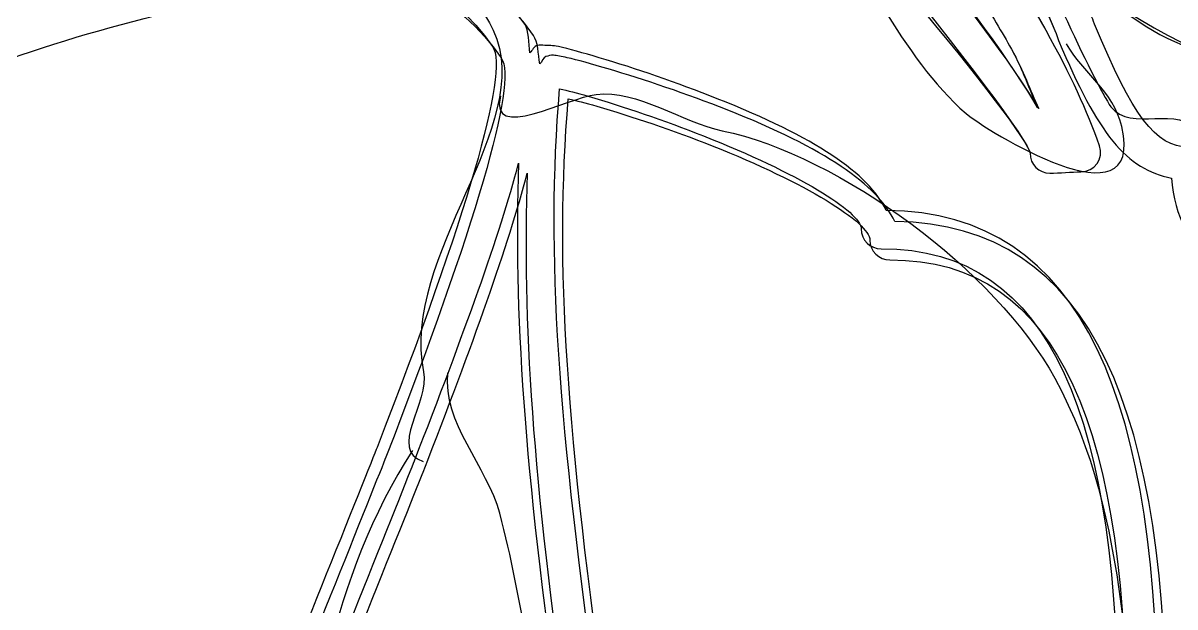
# Model space of a CAD drawing. Extents: x 25 to 279, y 7 to 272.
# Drawn here: x 86.11 to 93.78, y 72.85 to 76.75 of the extents above; entities that cross this region are included whole.
import ezdxf

# ---------------------------------------------------------------- set-up
doc = ezdxf.new("R2010")
doc.units = 0
doc.layers.get('0').update_dxf_attribs({"linetype": 'CONTINUOUS'})

msp = doc.modelspace()

# ---------------------------------------------------------------- linework, layer by layer
at = {"color": 7}
for points in [[(89.412762, 75.811327)], [(89.470442, 75.745181)]]:
    msp.add_lwpolyline(points, close=True, dxfattribs=at)
for points in [[(91.479687, 79.25091), (92.358633, 77.725323), (92.907644, 77.056721), (93.918881, 76.572004)], [(90.479298, 78.779687), (90.946817, 78.329896), (92.818215, 76.020083), (92.819008, 75.877473)], [(92.876952, 76.175129), (92.567125, 76.720435), (91.266433, 78.284388), (90.760285, 78.771485)], [(92.86875, 76.183596), (92.574004, 76.708265), (91.471485, 78.080923), (90.876173, 78.713542)], [(89.454037, 76.737369), (88.22399, 78.510871), (84.05204, 77.415496), (83.897787, 75.439323)], [(89.511717, 76.663021), (88.281669, 78.436788), (84.108396, 77.341942), (83.955467, 75.364975)], [(90.785156, 78.34974), (91.400842, 77.702833), (92.818215, 76.007119), (92.819008, 75.877473)], [(84.1375, 75.3237), (84.126123, 77.107521), (88.127946, 78.190725), (89.238931, 76.588673)], [(84.195444, 75.249088), (84.184067, 77.033173), (88.185625, 78.116113), (89.296875, 76.514325)], [(91.370944, 77.621077), (91.692942, 77.156998), (91.959377, 76.520146), (92.392765, 76.143115)], [(92.926694, 76.696094), (92.870073, 76.799546), (92.546223, 77.366548), (92.405729, 77.622135)], [(92.4306, 77.448569), (92.616867, 77.449627), (92.751804, 77.254629), (92.984638, 76.696094)], [(92.926694, 76.696094), (92.885419, 76.771765), (92.703915, 77.094821), (92.546223, 77.374221)], [(92.546223, 77.374221), (92.67825, 77.299873), (92.804456, 77.128688), (92.984638, 76.696094)], [(92.837529, 77.33956), (92.80525, 77.305165), (93.250544, 76.333085), (93.358494, 76.187829)], [(87.764673, 76.958825), (88.196208, 77.035554), (88.998954, 77.239548), (89.243694, 76.698475)], [(93.07539, 77.134244), (93.443425, 76.804573), (93.650594, 76.65429), (93.935285, 76.563802)], [(92.463673, 76.968879), (92.565802, 76.791873), (92.632477, 76.686833), (92.695183, 76.572004)], [(92.463673, 76.968879), (92.565802, 76.791873), (92.632477, 76.686833), (92.695183, 76.572004)], [(83.207225, 74.979212), (84.532523, 76.029079), (86.10944, 76.664344), (87.764673, 76.958825)], [(89.48711, 76.547133), (89.477585, 76.612485), (89.481554, 76.697681), (89.454037, 76.737369)], [(93.249221, 76.737369), (93.235727, 76.769383), (93.237579, 76.7715), (93.22435, 76.803515)], [(93.249221, 76.737369), (93.235727, 76.769383), (93.237579, 76.7715), (93.22435, 76.803515)], [(93.877342, 75.919013), (93.651917, 75.917425), (93.501104, 76.132267), (93.249221, 76.737369)], [(93.877342, 75.919013), (93.651917, 75.917425), (93.501104, 76.132267), (93.249221, 76.737369)], [(89.243694, 76.698475), (89.533148, 76.058712), (88.618219, 75.194319), (88.779879, 74.421735)], [(89.553256, 76.472785), (89.543996, 76.540519), (89.540292, 76.62201), (89.511717, 76.663021)], [(93.282029, 75.927215), (93.201067, 76.159519), (93.08809, 76.40029), (92.926694, 76.696094)], [(93.282029, 75.927215), (93.201067, 76.159519), (93.08809, 76.40029), (92.926694, 76.696094)], [(92.984638, 76.696094), (92.997867, 76.664079), (92.996015, 76.662227), (93.009244, 76.629948)], [(92.984638, 76.696094), (92.997867, 76.664079), (92.996015, 76.662227), (93.009244, 76.629948)], [(89.238931, 76.588673), (89.351644, 76.426219), (89.060867, 75.437735), (88.470052, 73.917969)], [(89.536587, 76.596875), (89.513833, 76.592113), (89.505367, 76.561156), (89.48711, 76.547133)], [(89.586329, 76.596875), (89.567279, 76.597933), (89.554579, 76.600579), (89.536587, 76.596875)], [(89.677346, 76.588673), (89.64004, 76.596081), (89.610671, 76.595288), (89.586329, 76.596875)], [(89.950131, 76.514325), (89.841387, 76.546075), (89.74455, 76.574915), (89.677346, 76.588673)], [(93.009244, 76.629948), (93.270652, 76.002621), (93.462475, 75.771375), (93.761719, 75.712108)], [(93.009244, 76.629948), (93.270652, 76.002621), (93.462475, 75.771375), (93.761719, 75.712108)], [(93.429931, 76.055802), (93.37331, 76.29816), (93.168523, 76.412725), (93.06269, 76.607987)], [(89.296875, 76.514325), (89.409323, 76.351871), (89.118546, 75.37159), (88.527996, 73.851823)], [(89.594531, 76.522527), (89.573629, 76.518294), (89.570719, 76.484956), (89.553256, 76.472785)], [(89.644008, 76.530729), (89.624958, 76.531788), (89.612523, 76.526231), (89.594531, 76.522527)], [(89.735025, 76.514325), (89.697983, 76.521733), (89.66835, 76.529142), (89.644008, 76.530729)], [(90.008075, 76.439713), (89.899331, 76.471727), (89.802494, 76.500302), (89.735025, 76.514325)], [(90.735679, 76.241275), (90.467921, 76.347108), (90.187198, 76.44474), (89.950131, 76.514325)], [(92.695183, 76.572004), (92.778792, 76.41881), (92.818215, 76.303717), (92.876952, 76.175129)], [(92.695183, 76.572004), (92.776675, 76.422779), (92.810806, 76.309273), (92.86875, 76.183596)], [(90.801825, 76.166927), (90.534067, 76.27276), (90.245142, 76.370392), (90.008075, 76.439713)], [(89.950131, 72.132031), (89.6747, 74.08889), (89.593208, 75.198288), (89.685548, 76.307421)], [(89.685548, 76.307421), (89.739787, 76.294721), (89.797467, 76.280698), (89.875783, 76.257944)], [(89.929758, 76.270379), (90.200956, 76.302129), (90.499935, 76.083848), (90.767958, 76.028285)], [(89.292377, 76.259267), (89.210885, 75.948646), (89.737671, 76.24789), (89.929758, 76.270379)], [(90.008075, 72.057683), (89.732115, 74.01904), (89.650094, 75.129496), (89.743492, 76.241275)], [(89.743492, 76.241275), (89.797731, 76.228575), (89.855146, 76.214552), (89.933463, 76.191798)], [(89.875783, 76.257944), (90.105177, 76.19074), (90.384577, 76.096283), (90.644662, 75.99336)], [(91.860158, 75.497267), (91.747975, 75.742006), (91.385496, 75.9841), (90.735679, 76.241275)], [(93.358494, 76.187829), (93.490785, 76.008971), (93.808021, 76.214288), (93.948515, 76.012146)], [(89.933463, 76.191798), (90.162856, 76.124594), (90.442521, 76.030138), (90.702342, 75.927215)], [(91.917837, 75.422654), (91.805125, 75.667129), (91.450848, 75.910017), (90.801825, 76.166927)], [(92.392765, 76.143115), (92.515796, 76.035958), (93.591327, 75.365504), (93.429931, 76.055802)], [(90.644662, 75.99336), (91.267492, 75.746769), (91.694, 75.490123), (91.694529, 75.373177)], [(90.767958, 76.028285), (91.552712, 75.864773), (92.597023, 75.089279), (92.984108, 74.378344)], [(90.702342, 75.927215), (91.325435, 75.680623), (91.751679, 75.415775), (91.752473, 75.298829)], [(93.158204, 75.753383), (93.248956, 75.754177), (93.312192, 75.84149), (93.282029, 75.927215)], [(93.158204, 75.753383), (93.248956, 75.754177), (93.312192, 75.84149), (93.282029, 75.927215)], [(92.819008, 75.877473), (92.819538, 75.804448), (92.878275, 75.744917), (92.9513, 75.745181)], [(92.819008, 75.877473), (92.819538, 75.804448), (92.878275, 75.744917), (92.9513, 75.745181)], [(88.717967, 73.826952), (89.050813, 74.682879), (89.286821, 75.33296), (89.412762, 75.811327)], [(88.77591, 73.752604), (89.108756, 74.608531), (89.344765, 75.266815), (89.470442, 75.745181)], [(89.412762, 75.811327), (89.378102, 74.826813), (89.447688, 73.788588), (89.685548, 72.098958)], [(89.470442, 75.745181), (89.434988, 74.75855), (89.505102, 73.718738), (89.743492, 72.02461)], [(92.9513, 75.745181), (93.015858, 75.74571), (93.09391, 75.753119), (93.158204, 75.753383)], [(92.9513, 75.745181), (93.015858, 75.74571), (93.09391, 75.753119), (93.158204, 75.753383)], [(93.761719, 75.712108), (93.801406, 75.192996), (94.171294, 74.955665), (94.81185, 74.959633)], [(93.761719, 75.712108), (93.801406, 75.192996), (94.171294, 74.955665), (94.81185, 74.959633)], [(93.670702, 71.983071), (93.680492, 74.216683), (93.186779, 75.482715), (91.860158, 75.497267)], [(91.694529, 75.373177), (91.695058, 75.300152), (91.753796, 75.240356), (91.826821, 75.240885)], [(93.728646, 71.908723), (93.738435, 74.142335), (93.244723, 75.408102), (91.917837, 75.422654)], [(91.752473, 75.298829), (91.753002, 75.225804), (91.81174, 75.166008), (91.884765, 75.166538)], [(91.826821, 75.240885), (92.965852, 75.248029), (93.415379, 74.101325), (93.406119, 71.983071)], [(91.884765, 75.166538), (93.023796, 75.173681), (93.473323, 74.026977), (93.464062, 71.908723)], [(88.779879, 74.421735), (88.822213, 74.220387), (88.537521, 73.900506), (88.777233, 73.822983)], [(89.286556, 73.478231), (89.203742, 73.788852), (88.903969, 74.083598), (88.942069, 74.414592)], [(92.984108, 74.378344), (93.50031, 73.430606), (93.436546, 72.338671), (93.604292, 71.3105)], [(88.470052, 73.917969), (88.424808, 73.801817), (87.771287, 72.175688), (87.734246, 72.082554)], [(88.706325, 73.897596), (88.157844, 73.057279), (88.027669, 72.0344), (87.874475, 71.06576)], [(88.527996, 73.851823), (88.482752, 73.735671), (87.829231, 72.109542), (87.791925, 72.016408)], [(87.98216, 71.983071), (88.019202, 72.075675), (88.672723, 73.710535), (88.717967, 73.826952)], [(88.040104, 71.916925), (88.076881, 72.009529), (88.730667, 73.635923), (88.77591, 73.752604)], [(89.634219, 71.706317), (89.510923, 72.292633), (89.440015, 72.899852), (89.286556, 73.478231)]]:
    msp.add_open_spline(points, degree=3, dxfattribs=at)

doc.saveas('drawing.dxf')
